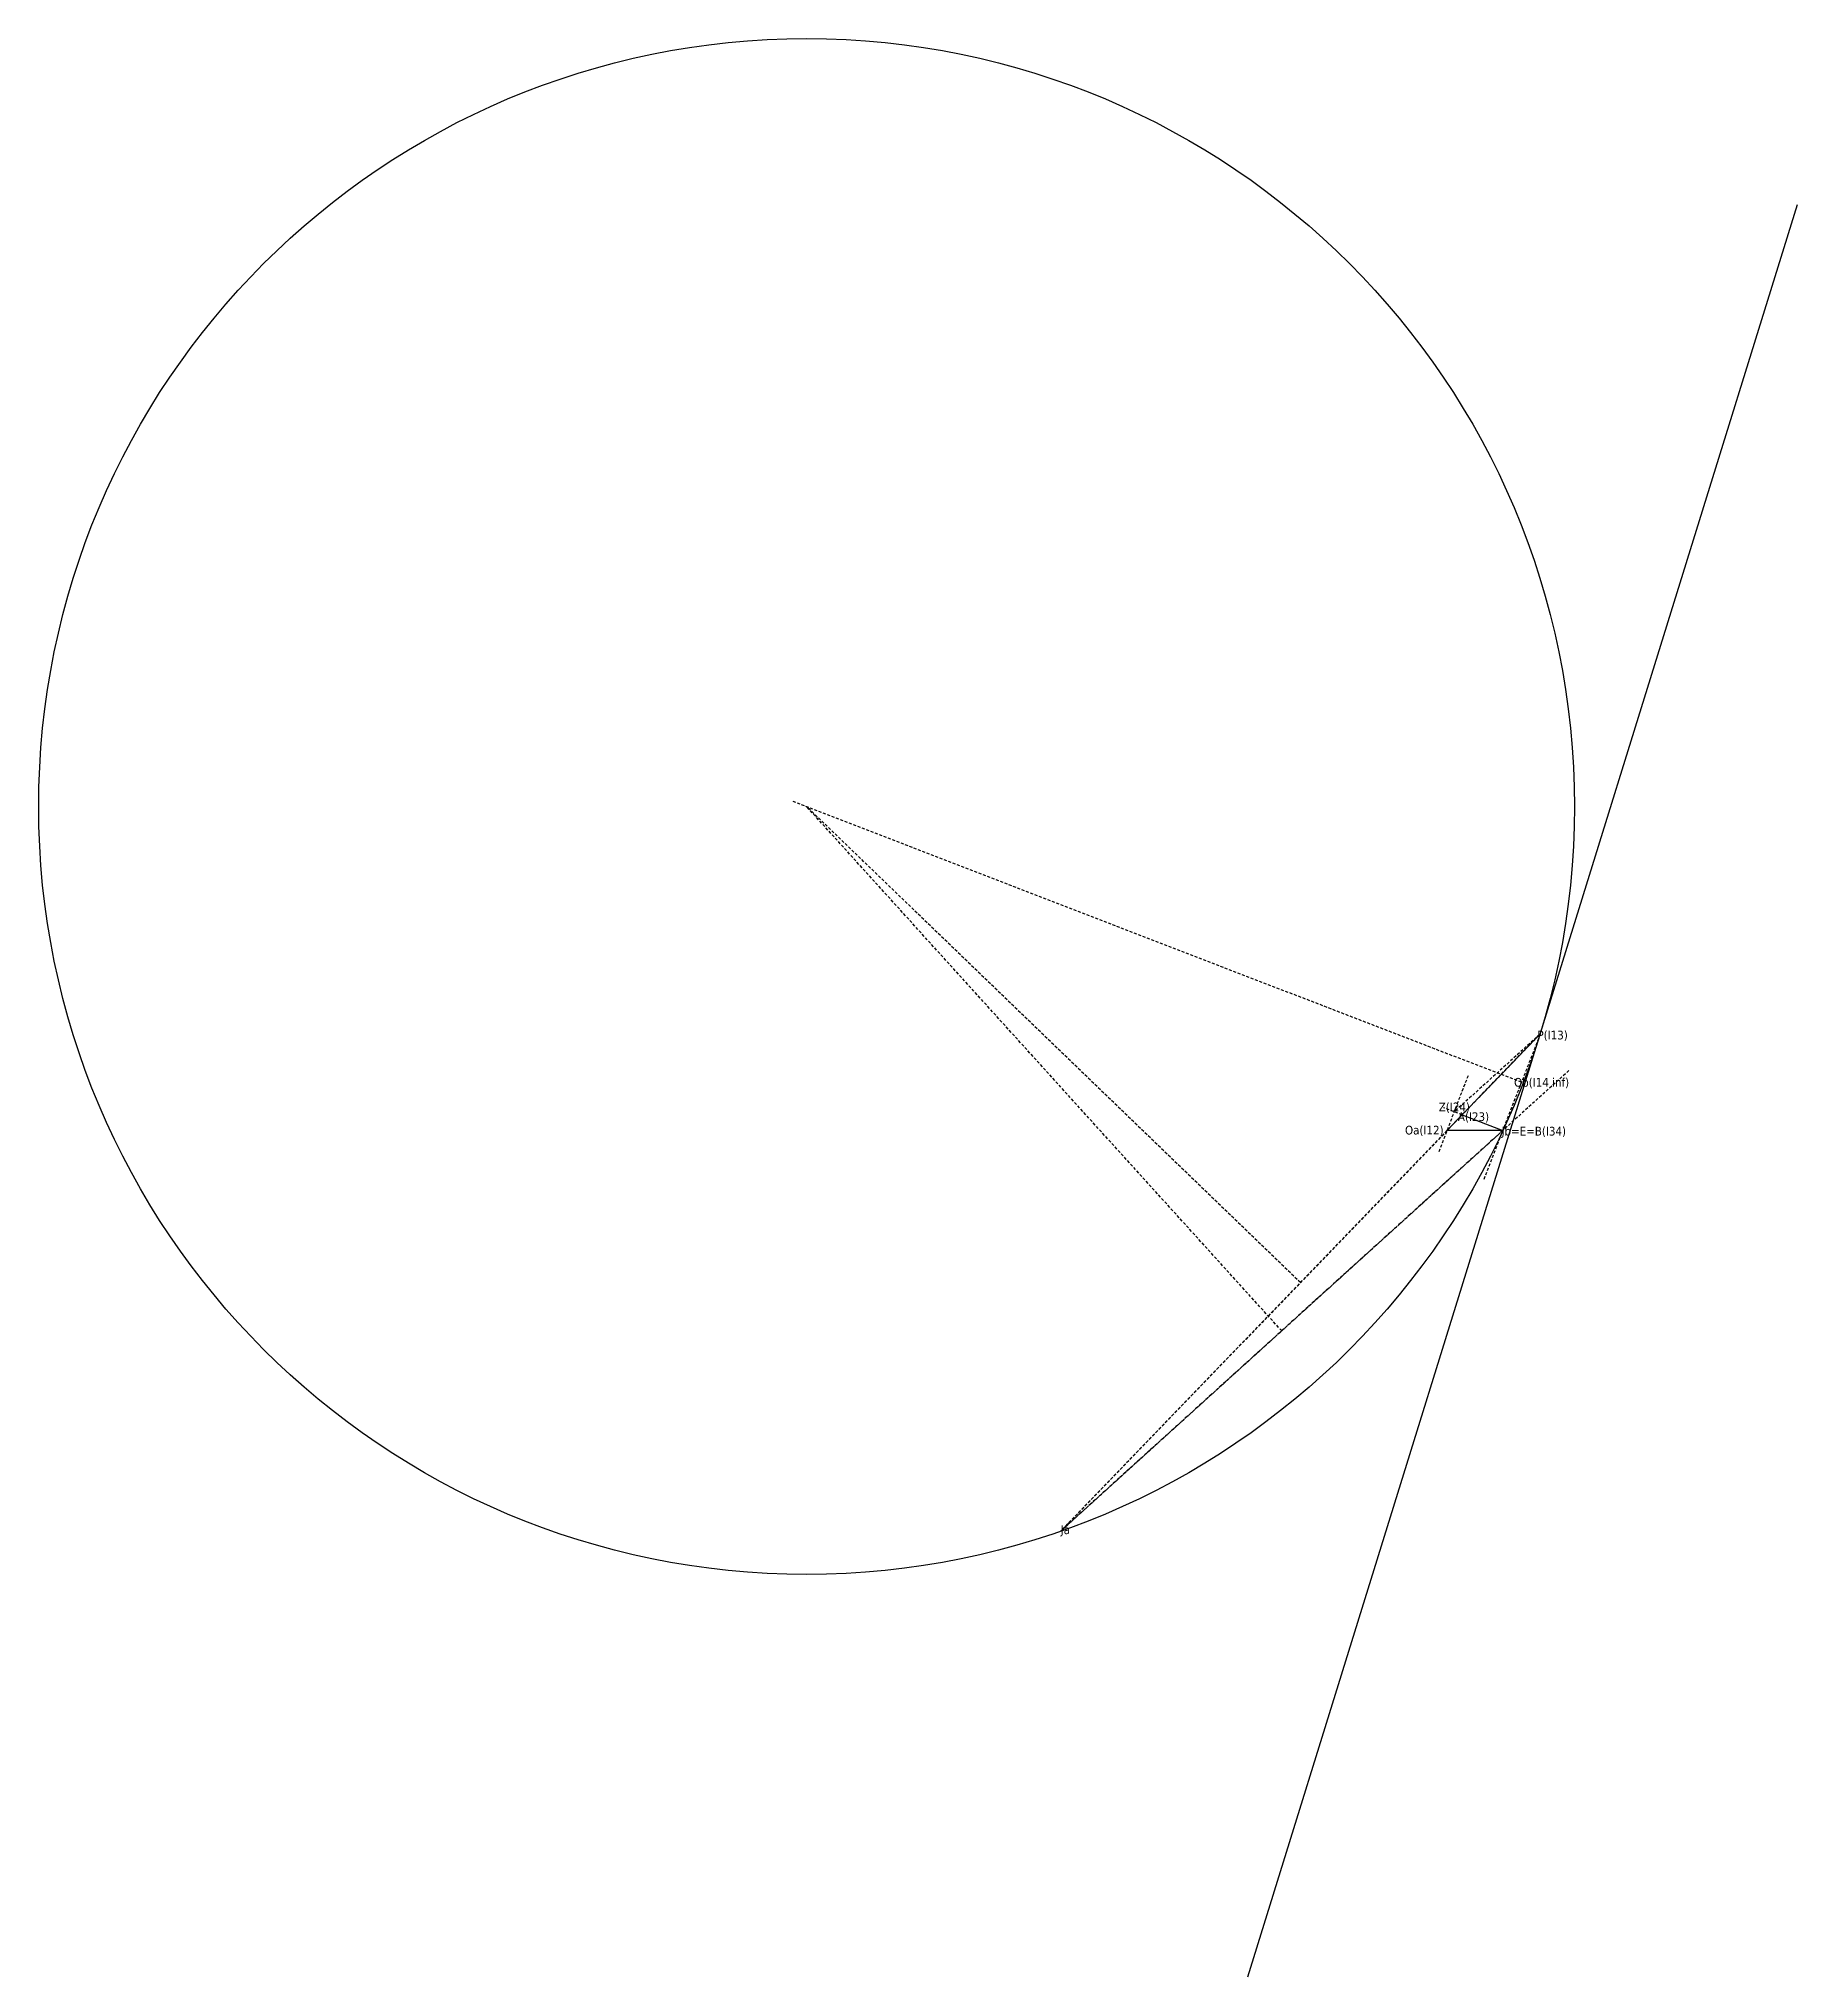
# Model space of a CAD drawing. Header units: inches. Extents: x -81 to 20, y -49 to 63.
import ezdxf

# ---------------------------------------------------------------- set-up
doc = ezdxf.new("R2010")
doc.units = ezdxf.units.IN
doc.header["$MEASUREMENT"] = 0
doc.linetypes.add('DASHED', pattern=[0.2067, 0.1654, -0.0413])
doc.styles.add('Note Text (ANSI) - 3DA', font='tahoma.ttf')
doc.styles.add('Sketch Text (ANSI) - 3DA', font='tahoma.ttf')

msp = doc.modelspace()

# ---------------------------------------------------------------- linework, layer by layer
msp.add_line((20.08, 53.08), (-11.44, -48.53))
at = {"color": 190, "linetype": 'DASHED', "lineweight": 25, "true_color": 0x8018ff}
for p, q in [((4.27, 2.77), (-37.56, 18.9)), ((-9.47, -11.48), (-36.71, 18.58)), ((-8.4, -8.71), (-36.71, 18.58)), ((5.34, 5.53), (-22.14, -22.96)), ((0, 0), (5.34, 5.53)), ((5.34, 5.53), (0.41, 1.07)), ((5.34, 5.53), (2.11, -2.82)), ((5.34, 5.53), (3.2, 0)), ((6.99, 3.44), (-22.14, -22.96)), ((1.21, 3.15), (-0.47, -1.21)), ((0.87, 0.9), (-0.2, 1.31)), ((0, 0), (-22.14, -22.96)), ((3.2, 0), (-22.14, -22.96))]:
    msp.add_line(p, q, dxfattribs=at)
msp.add_lwpolyline([(0, 0), (0.87, 0.9), (3.2, 0)], close=True)
msp.add_circle((-36.71, 18.58), 44.02)

# ---------------------------------------------------------------- texts
at = {"color": 7, "char_height": 0.5, "attachment_point": 1}
for s, insert, width, style in [('\\pxt1,D.11,D.13;P(I13)', (5.19, 5.73), 1.8498, 'Note Text (ANSI) - 3DA'), ('Ob(I14 inf)', (3.85, 3.02), 7.1223, 'Sketch Text (ANSI) - 3DA'), ('Z(I24)', (-0.47, 1.61), 0.6025, 'Sketch Text (ANSI) - 3DA'), ('Oa(I12)', (-2.4, 0.28), 0.5715, 'Sketch Text (ANSI) - 3DA'), ('A(I23)', (0.63, 1.05), 0.5853, 'Sketch Text (ANSI) - 3DA'), ('Jb=E=B(I34)', (3.13, 0.22), 1.1184, 'Sketch Text (ANSI) - 3DA'), ('Ja', (-22.14, -22.63), 3.2345, 'Sketch Text (ANSI) - 3DA')]:
    msp.add_mtext(s, dxfattribs=dict(at, insert=insert, width=width, style=style))

doc.saveas('drawing.dxf')
